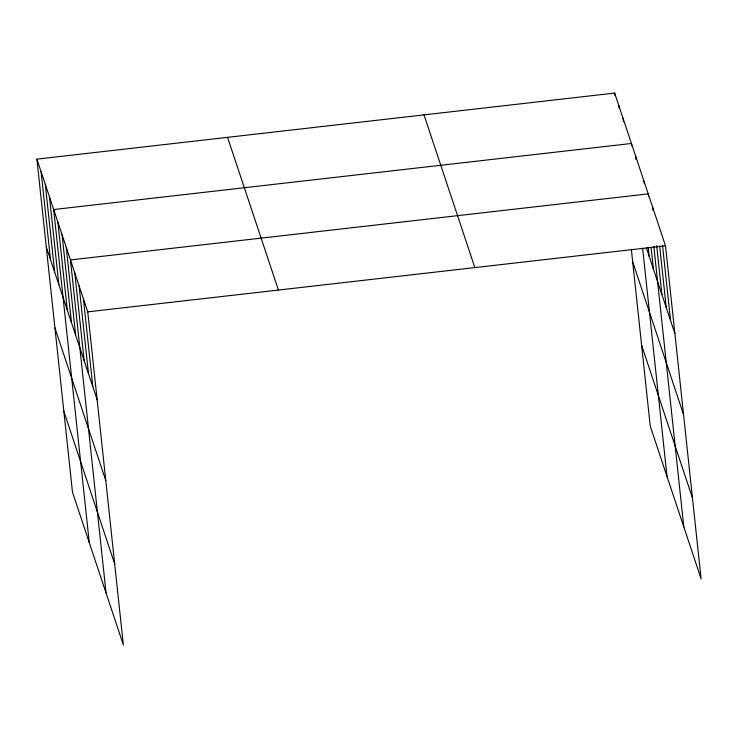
<?xml version="1.0" encoding="UTF-8"?>
<svg xmlns="http://www.w3.org/2000/svg" width="738" height="738" viewBox="0 0 738 738"><rect width="100%" height="100%" fill="white"/><g stroke="black" fill="none" stroke-linecap="round" stroke-linejoin="round"><path stroke-width="1.11" d="M36.9 159.14L87.748 311.86L123.347 644.92L72.49 492.209L36.9 159.14L614.653 93.08L665.51 245.791L701.1 578.86L650.252 426.14L631.35 249.269M87.748 311.86L665.51 245.791M646.414 248.06L674.892 333.585M632.687 261.815L683.536 414.525M641.599 345.2L692.447 497.919M423.999 114.879L474.848 267.59M227.562 137.342L278.411 290.052M46.282 246.935L97.13 399.645M54.935 327.875L105.783 480.586M63.846 411.269L114.694 563.98M662.521 245.348L670.565 320.606M659.661 246.049L666.239 307.626M652.54 206.852L652.909 210.275M656.682 245.616L661.921 294.637M648.462 196.151L648.213 193.873L70.461 259.933L106.06 593.001M653.822 246.317L683.812 526.932M644.025 181.271L644.265 183.55M651.091 247.396L653.407 269.066M648.232 247.341L649.209 256.464M635.63 156.069L635.999 159.491M631.682 145.755L631.433 143.476L53.68 209.537L89.27 542.605M642.641 248.365L667.032 476.536M623.047 118.274L623.407 121.696M618.85 105.682L619.099 107.96M614.653 93.08L614.902 95.359M83.431 298.872L92.813 386.666M79.104 285.892L88.486 373.686M74.787 272.912L84.169 360.707M66.263 247.331L75.645 335.126M62.075 234.739L71.457 322.524M57.878 222.138L67.259 309.932M49.483 196.945L58.865 284.73M45.295 184.343L54.677 272.137M41.097 171.742L50.479 259.536"/></g></svg>
